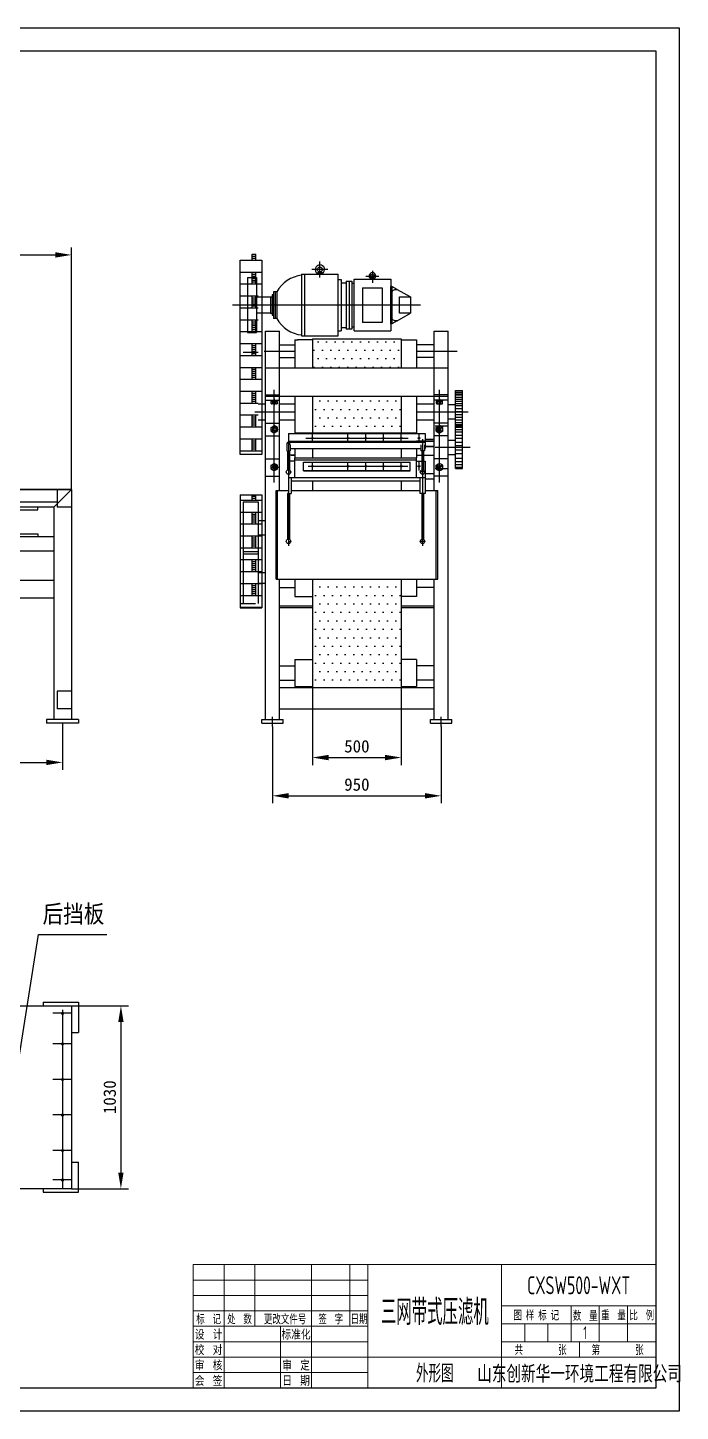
# Model space of a CAD drawing. Header units: millimetres. Extents: x 240499 to 260805, y 23743 to 31534.
# Drawn here: x 247848 to 251523, y 23743 to 31534 of the extents above; entities that cross this region are included whole.
import ezdxf
from ezdxf.enums import TextEntityAlignment as Align
from ezdxf.lldxf.tags import DXFTag

# ---------------------------------------------------------------- set-up
doc = ezdxf.new("R2010")
doc.units = ezdxf.units.MM
for name, color, linetype in [('0N', 7, 'Continuous'), ('3A', 6, 'GEN3A'), ('3中心线层', 1, 'CENTER'), ('4', 3, 'Continuous'), ('6', 2, 'Continuous'), ('7', 4, 'GEN7'), ('7A', 4, 'GEN7A'), ('RAHM2', 1, 'Continuous'), ('RAHM3', 2, 'Continuous'), ('RAHM5', 7, 'Continuous'), ('TILE1', 5, 'Continuous')]:
    doc.layers.add(name, color=color, linetype=linetype)
doc.styles.add('66', font='仿宋_GB2312', dxfattribs={"width": 0.85})
doc.styles.add('HZ', font='geniso', dxfattribs={"width": 0.7, "bigfont": 'hztxt'})
doc.styles.add('ROMANC', font='romanc', dxfattribs={"height": 4})
tags = doc.linetypes.add('CENTER', pattern=[2, 1.25, -0.25, 0.25, -0.25]).pattern_tags.tags
tags[10:11] = [DXFTag(74, 4), DXFTag(75, 0), DXFTag(340, '0'), DXFTag(46, 1.0), DXFTag(50, 0.0), DXFTag(44, 0.0), DXFTag(45, 0.0)]
tags[8:9] = [DXFTag(74, 4), DXFTag(75, 0), DXFTag(340, '0'), DXFTag(46, 1.0), DXFTag(50, 0.0), DXFTag(44, 0.0), DXFTag(45, 0.0)]
tags[6:7] = [DXFTag(74, 4), DXFTag(75, 0), DXFTag(340, '0'), DXFTag(46, 1.0), DXFTag(50, 0.0), DXFTag(44, 0.0), DXFTag(45, 0.0)]
tags[4:5] = [DXFTag(74, 4), DXFTag(75, 0), DXFTag(340, '0'), DXFTag(46, 1.0), DXFTag(50, 0.0), DXFTag(44, 0.0), DXFTag(45, 0.0)]
tags = doc.linetypes.add('GEN3A', pattern=[3.75, 3, -0.75]).pattern_tags.tags
tags[6:7] = [DXFTag(74, 4), DXFTag(75, 0), DXFTag(340, '0'), DXFTag(46, 1.0), DXFTag(50, 0.0), DXFTag(44, 0.0), DXFTag(45, 0.0)]
tags[4:5] = [DXFTag(74, 4), DXFTag(75, 0), DXFTag(340, '0'), DXFTag(46, 1.0), DXFTag(50, 0.0), DXFTag(44, 0.0), DXFTag(45, 0.0)]
tags = doc.linetypes.add('GEN7', pattern=[13.75, 9.75, -1.5, 1, -1.5]).pattern_tags.tags
tags[10:11] = [DXFTag(74, 4), DXFTag(75, 0), DXFTag(340, '0'), DXFTag(46, 1.0), DXFTag(50, 0.0), DXFTag(44, 0.0), DXFTag(45, 0.0)]
tags[8:9] = [DXFTag(74, 4), DXFTag(75, 0), DXFTag(340, '0'), DXFTag(46, 1.0), DXFTag(50, 0.0), DXFTag(44, 0.0), DXFTag(45, 0.0)]
tags[6:7] = [DXFTag(74, 4), DXFTag(75, 0), DXFTag(340, '0'), DXFTag(46, 1.0), DXFTag(50, 0.0), DXFTag(44, 0.0), DXFTag(45, 0.0)]
tags[4:5] = [DXFTag(74, 4), DXFTag(75, 0), DXFTag(340, '0'), DXFTag(46, 1.0), DXFTag(50, 0.0), DXFTag(44, 0.0), DXFTag(45, 0.0)]
tags = doc.linetypes.add('GEN7A', pattern=[6.875, 4.75, -0.875, 0.375, -0.875]).pattern_tags.tags
tags[10:11] = [DXFTag(74, 4), DXFTag(75, 0), DXFTag(340, '0'), DXFTag(46, 1.0), DXFTag(50, 0.0), DXFTag(44, 0.0), DXFTag(45, 0.0)]
tags[8:9] = [DXFTag(74, 4), DXFTag(75, 0), DXFTag(340, '0'), DXFTag(46, 1.0), DXFTag(50, 0.0), DXFTag(44, 0.0), DXFTag(45, 0.0)]
tags[6:7] = [DXFTag(74, 4), DXFTag(75, 0), DXFTag(340, '0'), DXFTag(46, 1.0), DXFTag(50, 0.0), DXFTag(44, 0.0), DXFTag(45, 0.0)]
tags[4:5] = [DXFTag(74, 4), DXFTag(75, 0), DXFTag(340, '0'), DXFTag(46, 1.0), DXFTag(50, 0.0), DXFTag(44, 0.0), DXFTag(45, 0.0)]
doc.dimstyles.new('GEN-ISO', dxfattribs={"dimscale": 7, "dimtxt": 8, "dimasz": 6, "dimexe": 3, "dimexo": 0, "dimgap": 3, "dimtad": 1, "dimdsep": 46, "dimtxsty": 'Standard', "dimcen": 0, "dimclrd": 256, "dimclre": 256, "dimclrt": 2, "dimadec": 0, "dimazin": 0, "dimtp": 0.1, "dimtm": 0.1, "dimtfac": 0.71, "dimtmove": 0, "dimatfit": 3, "dimfxl": 1, "dimtfill": 1, "dimtolj": 1, "dimtzin": 0, "dimarcsym": 0})
doc.dimstyles.new('GEN-ISO$7', dxfattribs={"dimscale": 7, "dimtxt": 8, "dimasz": 6, "dimexe": 3, "dimexo": 0, "dimgap": 3, "dimtad": 1, "dimdsep": 46, "dimtxsty": 'Standard', "dimcen": 0, "dimclrd": 256, "dimclre": 256, "dimclrt": 2, "dimadec": 0, "dimazin": 0, "dimtp": 0.1, "dimtm": 0.1, "dimtfac": 0.71, "dimtmove": 0, "dimatfit": 3, "dimldrblk": 'DOT', "dimfxl": 1, "dimtfill": 1, "dimtolj": 1, "dimtzin": 0, "dimarcsym": 0})
pattern_1 = [(0, (-490.544, 0), (23.8125, 47.625), [0, -47.625])]

# ---------------------------------------------------------------- blocks, each defined once
blk = doc.blocks.new('*U1479')
at = {"layer": '0N'}
for p, q in [((0, 15.1), (0, 15)), ((5, 15.1), (0, 15.1)), ((5, 1), (0, -0.6)), ((5, 15.1), (5, 1)), ((5, -1), (0, -2.6)), ((0, -15), (0, -15.1)), ((0, -15.1), (5, -15.1)), ((5, -1), (5, -15.1))]:
    blk.add_line(p, q, dxfattribs=at)
blk = doc.blocks.new('*U1470')
at = {"color": 0, "linetype": 'Continuous'}
for p, q in [((-6.5, 3.8), (0, 7.5)), ((-6.5, -3.8), (-6.5, 3.8)), ((6.5, 3.8), (0, 7.5)), ((6.5, -3.8), (6.5, 3.8)), ((-6.5, -3.8), (0, -7.5)), ((6.5, -3.8), (0, -7.5))]:
    blk.add_line(p, q, dxfattribs=at)
for radius in [6.5, 3.4]:
    blk.add_circle((0, 0), radius, dxfattribs=at)
blk.add_arc((0, 0), 4, 250, 160, dxfattribs=at)
blk = doc.blocks.new('*D1493')
at = {"layer": '4', "lineweight": -2}
for p, q in [((249226.6, 27598.4), (249226.6, 27166.6)), ((250176.6, 27598.4), (250176.6, 27166.6)), ((249317.6, 27208.6), (250085.6, 27208.6))]:
    blk.add_line(p, q, dxfattribs=at)
at = {"layer": '4'}
for points in [[(249317.6, 27223.8), (249317.6, 27193.4), (249226.6, 27208.6)], [(250085.6, 27223.8), (250085.6, 27193.4), (250176.6, 27208.6)]]:
    blk.add_solid(points, dxfattribs=at)
at = {"layer": 'Defpoints', "color": 0}
for p in [(249226.6, 27598.4), (250176.6, 27598.4), (250176.6, 27208.6)]:
    blk.add_point(p, dxfattribs=at)
at = {"layer": '4', "color": 2, "insert": (249701.6, 27271.6), "char_height": 70, "attachment_point": 5, "bg_fill": 3, "box_fill_scale": 1.1, "bg_fill_color": 256, "bg_fill_true_color": 13158600, "bg_fill_transparency": 13963624}
blk.add_mtext('\\A1;950', dxfattribs=at)
blk = doc.blocks.new('GB-A3')
for p, q in [((85, 280), (85, 292)), ((25, 280), (85, 280)), ((25, 5), (0, 5))]:
    blk.add_line(p, q)
blk.add_lwpolyline([(25, 5), (25, 292), (415, 292), (415, 5)], close=True)
at = {"layer": 'RAHM2'}
for p, q in [((25, 286), (0, 286)), ((25, 274), (0, 274)), ((25, 166.5), (0, 166.5)), ((25, 154.5), (0, 154.5)), ((25, 142.5), (0, 142.5)), ((25, 130.5), (0, 130.5)), ((25, 53), (0, 53)), ((25, 41), (0, 41)), ((25, 29), (0, 29)), ((25, 17), (0, 17)), ((25, 11), (0, 11))]:
    blk.add_line(p, q, dxfattribs=at)
at = {"layer": 'RAHM3'}
for p, q in [((25, 292), (0, 292)), ((25, 280), (0, 280)), ((25, 268), (0, 268)), ((25, 172.5), (0, 172.5)), ((25, 160.5), (0, 160.5)), ((25, 148.5), (0, 148.5)), ((25, 136.5), (0, 136.5)), ((25, 124.5), (0, 124.5)), ((25, 59), (0, 59)), ((25, 47), (0, 47)), ((25, 35), (0, 35)), ((25, 23), (0, 23))]:
    blk.add_line(p, q, dxfattribs=at)
at = {"layer": 'TILE1'}
blk.add_line((0, 0), (0, 297), dxfattribs=at)
blk.add_lwpolyline([(0, 297), (420, 297), (420, 0), (0, 0)], dxfattribs=at)
at = {"layer": 'RAHM2', "style": 'HZ', "width": 0.7}
for s, p in [('软盘号', (12.5, 287)), ('会    签', (12.5, 173.5)), ('描    图', (12.5, 54)), ('描    校', (12.5, 42)), ('旧底图登记号', (12.5, 30)), ('底图登记号', (12.5, 18))]:
    blk.add_text(s, height=4, dxfattribs=at).set_placement(p, align=Align.CENTER)
at = {"layer": 'RAHM2', "style": 'ROMANC'}
blk.add_text('CAD', height=4, dxfattribs=at).set_placement((12.5, 275), align=Align.CENTER)
at = {"layer": 'RAHM5', "style": 'HZ', "width": 0.7}
blk.add_attdef('GEN-TITLE-NR{8.15}', text='', height=7, rotation=180, dxfattribs=at).set_placement((54.84, 285.73), align=Align.MIDDLE)
blk = doc.blocks.new('22222222222222')
at = {"lineweight": 18}
for p, q in [((137777, 5471), (137777, 6745)), ((137777, 6745), (142555, 6745)), ((138096, 6108), (138096, 6745)), ((138414, 6108), (138414, 6745)), ((138998, 6108), (138998, 6745)), ((139396, 6108), (139396, 6745)), ((139582, 5471), (139582, 6745)), ((140962, 6745), (140962, 5471)), ((142555, 6745), (142555, 5471)), ((137777, 6108), (139582, 6108)), ((138096, 5471), (138096, 6108)), ((138680, 5471), (138680, 6108)), ((138998, 5471), (138998, 6108)), ((137777, 5471), (142555, 5471))]:
    blk.add_line(p, q, dxfattribs=at)
at = {"layer": 'RAHM2', "lineweight": 18}
for p, q in [((137777, 6585), (139582, 6585)), ((137777, 6426), (139582, 6426)), ((140962, 6320), (142555, 6320)), ((141679, 5948), (141679, 6320)), ((141971, 5948), (141971, 6320)), ((142263, 5948), (142263, 6320)), ((137777, 6267), (139582, 6267)), ((140963, 6134), (142555, 6134)), ((141201, 5948), (141201, 6134)), ((141440, 6134), (141440, 5948)), ((141971, 5949), (141971, 6134)), ((137777, 5948), (139582, 5948)), ((140962, 5948), (142555, 5948)), ((141766, 5791), (141766, 5948)), ((137777, 5789), (140962, 5789)), ((140962, 5789), (142555, 5789)), ((137777, 5630), (139582, 5630))]:
    blk.add_line(p, q, dxfattribs=at)
at = {"layer": 'RAHM2', "lineweight": 18, "style": 'HZ'}
for s, width, p in [('标  记', 0.7, (137936, 6187)), ('处  数', 0.7, (138255, 6187)), (' 更改文件号', 0.7, (138706, 6187)), ('签  字', 0.7, (139197, 6187)), ('日期', 0.7, (139489, 6187)), ('图 样 标 记', 0.7, (141320, 6227)), ('数  量', 0.7, (141825, 6222)), ('重  量', 0.7, (142117, 6227)), ('比  例', 0.7, (142409, 6227)), ('设  计', 0.8, (137936, 6028)), ('标准化', 0.8, (138839, 6028)), ('校  对', 0.8, (137936, 5869)), ('共         张', 0.7, (141364, 5869)), ('第         张', 0.7, (142160, 5869)), ('审  核', 0.8, (137936, 5710)), ('审  定', 0.8, (138839, 5709)), ('会  签', 0.8, (137936, 5550)), ('日  期', 0.8, (138839, 5550))]:
    blk.add_text(s, height=92.9, dxfattribs=dict(at, width=width)).set_placement(p, align=Align.MIDDLE)
at = {"layer": 'RAHM2', "color": 2, "lineweight": 18, "style": 'HZ'}
for tag, width, p in [('SL{3.6}', 0.65, (141825, 6041)), ('GEN-TITLE-SCA{3.6}', 0.8, (142409, 6041)), ('WEIGHT{3.6}', 0.65, (142117, 6041)), ('GJZ{2}', 0.65, (141366, 5858)), ('DJZ{2}', 0.65, (142163, 5858))]:
    blk.add_attdef(tag, text='', height=133, dxfattribs=dict(at, width=width)).set_placement(p, align=Align.MIDDLE)
at = {"layer": 'RAHM5', "color": 7, "lineweight": 18, "style": 'HZ', "width": 0.85}
blk.add_text('山东创新华一环境工程有限公司', height=177.73, dxfattribs=at).set_placement((141767, 5625), align=Align.MIDDLE)
at = {"layer": 'RAHM5', "lineweight": 18, "style": 'HZ', "width": 0.7}
for tag, height, p in [('GEN-TITLE-NR{7.2}', 186, (141758, 6532)), ('GEN-TITLE-DES1{5}', 265, (140272, 6267)), ('GEN-TITLE-MAT1{6}', 186, (140272, 5630))]:
    blk.add_attdef(tag, text='', height=height, dxfattribs=at).set_placement(p, align=Align.MIDDLE)
blk = doc.blocks.new('*D1495')
at = {"layer": '4', "lineweight": -2}
for p, q in [((246644.3, 27618.2), (246644.3, 27354.5)), ((248044.3, 27618.2), (248044.3, 27354.5)), ((246735.3, 27396.5), (247953.3, 27396.5))]:
    blk.add_line(p, q, dxfattribs=at)
at = {"layer": '4'}
for points in [[(246735.3, 27411.7), (246735.3, 27381.3), (246644.3, 27396.5)], [(247953.3, 27411.7), (247953.3, 27381.3), (248044.3, 27396.5)]]:
    blk.add_solid(points, dxfattribs=at)
at = {"layer": 'Defpoints', "color": 0}
for p in [(246644.3, 27618.2), (248044.3, 27618.2), (248044.3, 27396.5)]:
    blk.add_point(p, dxfattribs=at)
at = {"layer": '4', "color": 2, "insert": (247344.3, 27459.5), "char_height": 70, "attachment_point": 5, "bg_fill": 3, "box_fill_scale": 1.1, "bg_fill_color": 256, "bg_fill_true_color": 13158600, "bg_fill_transparency": 13968268}
blk.add_mtext('\\A1;1400', dxfattribs=at)
blk = doc.blocks.new('*D1496')
at = {"layer": '4', "lineweight": -2}
for p, q in [((249451.6, 27818.2), (249451.6, 27381.9)), ((249951.6, 27818.2), (249951.6, 27381.9)), ((249542.6, 27423.9), (249860.6, 27423.9))]:
    blk.add_line(p, q, dxfattribs=at)
at = {"layer": '4'}
for points in [[(249542.6, 27439.1), (249542.6, 27408.7), (249451.6, 27423.9)], [(249860.6, 27439.1), (249860.6, 27408.7), (249951.6, 27423.9)]]:
    blk.add_solid(points, dxfattribs=at)
at = {"layer": 'Defpoints', "color": 0}
for p in [(249451.6, 27818.2), (249951.6, 27818.2), (249951.6, 27423.9)]:
    blk.add_point(p, dxfattribs=at)
at = {"layer": '4', "color": 2, "insert": (249701.6, 27486.9), "char_height": 70, "attachment_point": 5, "bg_fill": 3, "box_fill_scale": 1.1, "bg_fill_color": 256, "bg_fill_true_color": 13158600, "bg_fill_transparency": 14754748}
blk.add_mtext('\\A1;500', dxfattribs=at)
blk = doc.blocks.new('*D1497')
at = {"layer": '4', "lineweight": -2}
for p, q in [((242389.3, 29598.2), (242389.3, 30296.3)), ((242480.3, 30254.3), (248003.3, 30254.3)), ((248094.3, 28933.2), (248094.3, 30296.3))]:
    blk.add_line(p, q, dxfattribs=at)
at = {"layer": '4'}
for points in [[(242480.3, 30269.4), (242480.3, 30239.1), (242389.3, 30254.3)], [(248003.3, 30269.4), (248003.3, 30239.1), (248094.3, 30254.3)]]:
    blk.add_solid(points, dxfattribs=at)
at = {"layer": 'Defpoints', "color": 0}
for p in [(248094.3, 30254.3), (242389.3, 29598.2), (248094.3, 28933.2)]:
    blk.add_point(p, dxfattribs=at)
at = {"layer": '4', "color": 2, "insert": (245241.8, 30317.3), "char_height": 70, "attachment_point": 5, "bg_fill": 3, "box_fill_scale": 1.1, "bg_fill_color": 256, "bg_fill_true_color": 13158600, "bg_fill_transparency": 13972928}
blk.add_mtext('\\A1;5705', dxfattribs=at)
blk = doc.blocks.new('*D1498')
at = {"layer": '4', "lineweight": -2}
for p, q in [((248094.3, 26026.4), (248414.8, 26026.4)), ((248372.8, 25935.4), (248372.8, 25087.4)), ((248094.3, 24996.4), (248414.8, 24996.4))]:
    blk.add_line(p, q, dxfattribs=at)
at = {"layer": '4'}
for points in [[(248357.6, 25935.4), (248387.9, 25935.4), (248372.8, 26026.4)], [(248357.6, 25087.4), (248387.9, 25087.4), (248372.8, 24996.4)]]:
    blk.add_solid(points, dxfattribs=at)
at = {"layer": 'Defpoints', "color": 0}
for p in [(248094.3, 26026.4), (248094.3, 24996.4), (248372.8, 24996.4)]:
    blk.add_point(p, dxfattribs=at)
at = {"layer": '4', "color": 2, "insert": (248309.8, 25511.4), "char_height": 70, "attachment_point": 5, "rotation": 90, "bg_fill": 3, "box_fill_scale": 1.1, "bg_fill_color": 256, "bg_fill_true_color": 13158600, "bg_fill_transparency": 14298908}
blk.add_mtext('\\A1;1030', dxfattribs=at)
blk = doc.blocks.new('_Dot')
at = {"color": 0, "linetype": 'ByBlock', "lineweight": -2}
blk.add_line((-0.5, 0), (-1, 0), dxfattribs=at)
at = {"color": 0, "linetype": 'ByBlock', "const_width": 0.5}
blk.add_lwpolyline([(-0.25, 0, 1), (0.25, 0, 1)], format="xyb", close=True, dxfattribs=at)
blk = doc.blocks.new('3333333')
for p, q in [((129754, 11332), (129238, 11332)), ((129238, 11332), (129238, 11332)), ((129238, 11332), (129238, 11246)), ((129754, 11332), (129754, 11246)), ((129754, 11246), (129238, 11246)), ((129421, 11116), (129421, 11246)), ((129571, 11116), (129571, 11246)), ((129621, 11086), (129371, 11086)), ((129371, 11056), (129371, 11086)), ((129621, 11071), (129371, 11071)), ((129621, 11056), (129371, 11056)), ((129591, 11101), (129401, 11101)), ((129401, 11101), (129401, 11086)), ((129421, 11116), (129421, 11101)), ((129571, 11116), (129421, 11116)), ((129571, 11101), (129571, 11116)), ((129591, 11086), (129591, 11101)), ((129621, 11056), (129621, 11086)), ((129786, 10823), (129206, 10823)), ((129206, 10823), (129206, 10481)), ((129206, 10793), (129786, 10793)), ((129786, 10823), (129786, 10481)), ((129786, 10677), (129786, 10627)), ((129796, 10677), (129786, 10677)), ((129796, 10627), (129796, 10677)), ((129796, 10677), (129804, 10665)), ((129786, 10627), (129796, 10627)), ((129796, 10627), (129804, 10639)), ((129206, 10481), (129786, 10481)), ((129256, 10481), (129256, 10451)), ((129736, 10451), (129256, 10451)), ((129271, 10351), (129271, 10406)), ((129721, 10406), (129271, 10406)), ((129286, 10451), (129286, 10406)), ((129706, 10451), (129706, 10406)), ((129721, 10406), (129721, 10351)), ((129736, 10481), (129736, 10451)), ((129253, 10331), (129738, 10331)), ((129253, 10331), (129253, 9987)), ((129721, 10376), (129271, 10376)), ((129721, 10351), (129271, 10351)), ((129291, 10351), (129291, 10331)), ((129701, 10351), (129701, 10331)), ((129738, 10331), (129738, 9987)), ((129658, 10251), (129333, 10251)), ((129333, 10067), (129333, 10251)), ((129658, 10251), (129658, 10067)), ((129738, 10177), (129738, 10142)), ((129745, 10177), (129738, 10177)), ((129738, 10167), (129738, 10151)), ((129738, 10142), (129745, 10142)), ((129745, 10177), (129751, 10169)), ((129745, 10142), (129745, 10177)), ((129745, 10142), (129751, 10150)), ((129658, 10067), (129333, 10067)), ((129738, 9987), (129253, 9987)), ((129348, 9926), (129419, 9801)), ((129643, 9926), (129573, 9801))]:
    blk.add_line(p, q)
for points in [[(129321, 9977), (129321, 9987), (129671, 9987), (129671, 9977)], [(129419, 9801), (129419, 9906), (129573, 9906), (129573, 9801)]]:
    blk.add_lwpolyline(points, close=True)
for points in [[(129348, 9926), (129321, 9977)], [(129643, 9926), (129671, 9977)]]:
    blk.add_lwpolyline(points)
blk.add_lwpolyline([(129348, 9926), (129348, 9941, -0.414214), (129385, 9977), (129607, 9977, -0.414214), (129643, 9941), (129643, 9926)], format="xyb")
for centre, radius in [((129830, 10652), 24), ((129769, 10159), 17)]:
    blk.add_circle(centre, radius)
for centre, radius, start, end in [((129514, 10792), 300, 118.5644, 174.1616), ((129477, 10792), 300, 5.8384, 61.4356), ((129830, 10652), 44, 214.1502, 145.8498), ((129769, 10159), 31, 214.5929, 145.4071)]:
    blk.add_arc(centre, radius, start, end)
at = {"layer": '3中心线层', "ltscale": 200}
blk.add_line((129496, 9707), (129496, 11472), dxfattribs=at)
at = {"layer": '4'}
for p, q in [((129756, 10652), (129904, 10652)), ((129830, 10578), (129830, 10726)), ((129816, 10159), (129704, 10159)), ((129769, 10220), (129769, 10098))]:
    blk.add_line(p, q, dxfattribs=at)

msp = doc.modelspace()

# ---------------------------------------------------------------- hatches: boundary and pattern name
h = msp.add_hatch()
h.set_pattern_fill('BRSTONE', color=256, scale=8, style=0)
h.set_pattern_definition([(0, (110367.47, 15606.336), (0, 67.056), []), (90, (110550.35, 15606.34), (-101.6, 67.056), [67.056, -67.056]), (90, (110530.03, 15606.34), (-101.6, 67.056), [67.056, -67.056]), (0, (110550.35, 15617.51), (101.6, 67.056), [-182.88, 20.32]), (0, (110550.35, 15628.69), (101.6, 67.056), [-182.88, 20.32]), (0, (110550.35, 15639.864), (101.6, 67.056), [-182.88, 20.32]), (0, (110550.35, 15651.04), (101.6, 67.056), [-182.88, 20.32]), (0, (110550.35, 15662.216), (101.6, 67.056), [-182.88, 20.32])])
h.paths.add_polyline_path([(249146.604, 29595.122), (249060.779, 29595.122), (249060.779, 29167.342), (249146.604, 29167.342)], flags=17)
h.paths.add_polyline_path([(249146.604, 30222.123), (249060.779, 30222.123), (249060.779, 29705.742), (249146.604, 29705.742)], flags=17)
h.paths.add_polyline_path([(249165.643, 29888.232), (249146.604, 29888.232), (249146.604, 29705.742), (249060.779, 29705.742), (249060.779, 30222.123), (249146.604, 30222.123), (249146.604, 30043.232), (249165.643, 30043.232), (249165.643, 30259.153), (249043.483, 30259.153), (249043.483, 29141.248), (249165.643, 29141.248), (249165.643, 29336.232), (249146.604, 29336.232), (249146.604, 29167.342), (249060.779, 29167.342), (249060.779, 29595.122), (249146.604, 29595.122), (249146.604, 29426.232), (249165.643, 29426.232)])
h = msp.add_hatch()
h.set_pattern_fill('BRSTONE', color=256, scale=8, style=0)
h.set_pattern_definition([(0, (110367.47, 15596.336), (0, 67.056), []), (90, (110550.35, 15596.34), (-101.6, 67.056), [67.056, -67.056]), (90, (110530.03, 15596.34), (-101.6, 67.056), [67.056, -67.056]), (0, (110550.35, 15607.51), (101.6, 67.056), [-182.88, 20.32]), (0, (110550.35, 15618.69), (101.6, 67.056), [-182.88, 20.32]), (0, (110550.35, 15629.864), (101.6, 67.056), [-182.88, 20.32]), (0, (110550.35, 15641.04), (101.6, 67.056), [-182.88, 20.32]), (0, (110550.35, 15652.216), (101.6, 67.056), [-182.88, 20.32])])
h.paths.add_polyline_path([(249060.779, 28291.711), (249060.779, 28864.048), (249146.604, 28864.048), (249146.604, 28758.291), (249165.643, 28758.291), (249165.643, 28903.83), (249043.483, 28903.83), (249043.483, 28266.91), (249165.643, 28266.91), (249165.643, 28405.581), (249146.604, 28405.581), (249146.604, 28291.711)])
h.paths.add_polyline_path([(249146.604, 28570.754), (249060.779, 28570.754), (249060.779, 28291.711), (249146.604, 28291.711)], flags=17)
h.paths.add_polyline_path([(249146.604, 28864.048), (249060.779, 28864.048), (249060.779, 28585.005), (249146.604, 28585.005)], flags=17)
h.paths.add_polyline_path([(249146.604, 28465.581), (249165.643, 28465.581), (249165.643, 28678.291), (249146.604, 28678.291)], flags=17)
h.paths.add_polyline_path([(249146.604, 28678.291), (249165.643, 28678.291), (249165.643, 28758.291), (249146.604, 28758.291)], flags=17)
at = {"layer": '6'}
h = msp.add_hatch(dxfattribs=at)
h.set_pattern_fill('DOTS', color=256, scale=30, style=0)
h.paths.add_polyline_path([(249951.604, 29618.232), (249951.604, 29781.232), (249451.604, 29781.232), (249451.604, 29618.232)])
h = msp.add_hatch(dxfattribs=at)
h.set_pattern_fill('DOTS', color=256, scale=30, style=0)
h.set_pattern_definition(pattern_1)
h.paths.add_polyline_path([(249951.604, 29458.232), (249451.604, 29458.232), (249451.604, 29251.732), (249951.604, 29251.732)])
h = msp.add_hatch(dxfattribs=at)
h.set_pattern_fill('DOTS', color=256, scale=30, style=0)
h.set_pattern_definition(pattern_1)
h.paths.add_polyline_path([(249951.604, 27818.232), (249951.604, 28428.232), (249451.604, 28428.232), (249451.604, 27818.232)])

# ---------------------------------------------------------------- linework, layer by layer
for p, q in [((249043.483, 29131.248), (249043.483, 30224.544)), ((249165.643, 30224.544), (249165.643, 29131.248)), ((249186.604, 27638.232), (249186.604, 29824.232)), ((249186.604, 29824.232), (249266.604, 29824.232)), ((249266.604, 28928.232), (249266.604, 29824.232)), ((249351.604, 29776.232), (249351.604, 29618.232)), ((249351.604, 29776.232), (249371.646, 29776.232)), ((249451.604, 29776.232), (249366.604, 29776.232)), ((249451.604, 29781.232), (249951.604, 29781.232)), ((249451.604, 29781.232), (249451.604, 29618.232)), ((249951.604, 29781.232), (249951.604, 29618.232)), ((249951.604, 29776.232), (250036.604, 29776.232)), ((250036.604, 29776.232), (250036.604, 29618.232)), ((250136.604, 28928.232), (250136.604, 29824.232)), ((250136.604, 29824.232), (250216.604, 29824.232)), ((250216.604, 27638.232), (250216.604, 29824.232)), ((249060.779, 29705.742), (249060.779, 29705.742)), ((249060.779, 29705.742), (249146.604, 29705.742)), ((249266.604, 29747.232), (249351.604, 29747.232)), ((249451.604, 29718.191), (249451.604, 29678.232)), ((250136.604, 29747.232), (250036.604, 29747.232)), ((249186.604, 29618.232), (250216.604, 29618.232)), ((249266.604, 29677.232), (249351.604, 29677.232)), ((249451.604, 29648.232), (249451.604, 29618.232)), ((250136.604, 29677.232), (250036.604, 29677.232)), ((249186.604, 29466.232), (249266.604, 29466.232)), ((249186.604, 29458.232), (250216.604, 29458.232)), ((249351.604, 29458.232), (249351.604, 29249.073)), ((249451.604, 29458.232), (249451.604, 29251.732)), ((249951.604, 29458.232), (249951.604, 29251.732)), ((250036.604, 29458.232), (250036.604, 29249.073)), ((250216.604, 29466.232), (250136.604, 29466.232)), ((250256.604, 29051.232), (250256.604, 29491.232)), ((250256.604, 29491.232), (250296.604, 29491.232)), ((250256.604, 29480.539), (250296.604, 29480.539)), ((250256.604, 29472.367), (250296.604, 29472.367)), ((250256.604, 29465.829), (250296.604, 29465.829)), ((250256.604, 29454.061), (250296.604, 29454.061)), ((250296.604, 29051.232), (250296.604, 29491.232)), ((249146.604, 29416.232), (249186.604, 29416.232)), ((249186.604, 29436.232), (249266.604, 29436.232)), ((249251.604, 29433.232), (249221.604, 29433.232)), ((249266.604, 29416.232), (249351.604, 29416.232)), ((250036.604, 29416.232), (250136.604, 29416.232)), ((250216.604, 29436.232), (250136.604, 29436.232)), ((250151.604, 29433.232), (250181.604, 29433.232)), ((250216.604, 29411.232), (250256.604, 29411.232)), ((250256.604, 29442.252), (250296.604, 29442.252)), ((250256.604, 29429.799), (250296.604, 29429.799)), ((250256.604, 29418.357), (250296.604, 29418.357)), ((250256.604, 29405.898), (250296.604, 29405.898)), ((250256.604, 29390.123), (250296.604, 29390.123)), ((249146.604, 29326.232), (249186.604, 29326.232)), ((249186.604, 29306.232), (249266.604, 29306.232)), ((249266.604, 29326.232), (249351.604, 29326.232)), ((250036.604, 29326.232), (250136.604, 29326.232)), ((250216.604, 29306.232), (250136.604, 29306.232)), ((250216.604, 29331.232), (250256.604, 29331.232)), ((250256.604, 29371.764), (250296.604, 29371.764)), ((250256.604, 29355.145), (250296.604, 29355.145)), ((250256.604, 29340.071), (250296.604, 29340.071)), ((250256.604, 29325.361), (250296.604, 29325.361)), ((250256.604, 29310.261), (250296.604, 29310.261)), ((250256.604, 29298.493), (250296.604, 29298.493)), ((249186.604, 29236.232), (249266.604, 29236.232)), ((249316.604, 29249.073), (249316.604, 29205.927)), ((249316.604, 29249.073), (250086.604, 29249.073)), ((249351.604, 29278.232), (249351.604, 29249.073)), ((249351.604, 29251.732), (249951.604, 29251.732)), ((249951.604, 29251.732), (250036.604, 29251.732)), ((250036.604, 29278.232), (250036.604, 29249.073)), ((250086.604, 29249.073), (250086.604, 29205.927)), ((250216.604, 29236.232), (250136.604, 29236.232)), ((250256.604, 29291.232), (250296.604, 29291.232)), ((250256.604, 29283.789), (250296.604, 29283.789)), ((250256.604, 29271.232), (250296.604, 29271.232)), ((250256.604, 29257.66), (250296.604, 29257.66)), ((250256.604, 29238.716), (250296.604, 29238.716)), ((250256.604, 29222.403), (250296.604, 29222.403)), ((249306.604, 29185.381), (249306.604, 29151.69)), ((249306.604, 29151.69), (249311.604, 29151.69)), ((249311.604, 29151.69), (249311.604, 29043.784)), ((249316.604, 29205.002), (249316.604, 29163.273)), ((249316.604, 29205.002), (250086.604, 29205.002)), ((249316.604, 29200.391), (250086.604, 29200.391)), ((249321.604, 29151.69), (249321.604, 29043.784)), ((249321.604, 29151.69), (249326.604, 29151.69)), ((249326.604, 29185.381), (249326.604, 29151.69)), ((249326.604, 29163.273), (250061.604, 29163.273)), ((249351.604, 29205.927), (249351.604, 29205.002)), ((249351.604, 29163.273), (249351.604, 29112.297)), ((249351.604, 29163.273), (249351.604, 29112.297)), ((249451.604, 29163.273), (249451.604, 29112.297)), ((249951.604, 29163.273), (249951.604, 29112.297)), ((250036.604, 29205.927), (250036.604, 29205.002)), ((250136.604, 29205.927), (250036.604, 29205.927)), ((250036.604, 29163.273), (250036.604, 29112.297)), ((250061.604, 29185.381), (250061.604, 29151.69)), ((250066.604, 29151.69), (250061.604, 29151.69)), ((250066.604, 29151.69), (250066.604, 29043.784)), ((250076.604, 29151.69), (250076.604, 29043.784)), ((250081.604, 29151.69), (250076.604, 29151.69)), ((250081.604, 29185.381), (250081.604, 29151.69)), ((250081.604, 29163.273), (250086.604, 29163.273)), ((250086.604, 29216.232), (250136.604, 29216.232)), ((250086.604, 29205.927), (250136.604, 29205.927)), ((250086.604, 29205.002), (250086.604, 29163.273)), ((250086.604, 29175.927), (250136.604, 29175.927)), ((250136.604, 29175.927), (250086.604, 29175.927)), ((250086.604, 29175.927), (250136.604, 29175.927)), ((250216.604, 29211.232), (250256.604, 29211.232)), ((250256.604, 29199.126), (250296.604, 29199.126)), ((250256.604, 29181.235), (250296.604, 29181.235)), ((250256.604, 29157.028), (250296.604, 29157.028)), ((249165.643, 29131.248), (249043.483, 29131.248)), ((249186.604, 29106.232), (249266.604, 29106.232)), ((249351.604, 29126.232), (249321.604, 29126.232)), ((249351.604, 29092.429), (249321.604, 29092.429)), ((249331.604, 29126.232), (249351.604, 29126.232)), ((249351.604, 29112.297), (250036.604, 29112.297)), ((249351.604, 29000.682), (249351.604, 29112.297)), ((249351.604, 29099.79), (250036.604, 29099.79)), ((249401.604, 29087.613), (250001.604, 29087.613)), ((249401.604, 29038.437), (249401.604, 29087.613)), ((250001.604, 29038.437), (250001.604, 29087.613)), ((250036.604, 29126.232), (250066.604, 29126.232)), ((250036.604, 29000.682), (250036.604, 29112.297)), ((250036.604, 29092.429), (250066.604, 29092.429)), ((250076.604, 29126.232), (250136.604, 29126.232)), ((250076.604, 29092.429), (250086.604, 29092.429)), ((250086.604, 29092.429), (250086.604, 28981.527)), ((250086.604, 29092.429), (250086.604, 28910.232)), ((250216.604, 29106.232), (250136.604, 29106.232)), ((250216.604, 29131.232), (250256.604, 29131.232)), ((250256.604, 29135.869), (250296.604, 29135.869)), ((250256.604, 29110.61), (250296.604, 29110.61)), ((250256.604, 29091.14), (250296.604, 29091.14)), ((250256.604, 29074.827), (250296.604, 29074.827)), ((249186.604, 29008.7), (249266.604, 29008.7)), ((249316.604, 29000.682), (250086.604, 29000.682)), ((249331.604, 29000.682), (249331.604, 28910.232)), ((249401.604, 29040.419), (250001.604, 29040.419)), ((249401.604, 29038.437), (250001.604, 29038.437)), ((250056.604, 29000.682), (250056.604, 28910.232)), ((250086.604, 29022.858), (250136.604, 29022.858)), ((250086.604, 28992.858), (250136.604, 28992.858)), ((250216.604, 29008.7), (250136.604, 29008.7)), ((250256.604, 29059.817), (250296.604, 29059.817)), ((250256.604, 29051.232), (250296.604, 29051.232)), ((248094.284, 28933.232), (244699.284, 28933.232)), ((247673.968, 28933.232), (248094.284, 28933.232)), ((247994.284, 28833.232), (248094.284, 28933.232)), ((248094.284, 28933.232), (248094.284, 27638.232)), ((249246.604, 28428.232), (249246.604, 28928.232)), ((249246.604, 28928.232), (249316.604, 28928.232)), ((249254.604, 28428.232), (249254.604, 28928.232)), ((249256.604, 28928.232), (249306.604, 28928.232)), ((249316.604, 28910.232), (249311.604, 28910.232)), ((249311.604, 28910.232), (249311.604, 28652.967)), ((249321.604, 28910.232), (249331.604, 28910.232)), ((249321.604, 28910.232), (249321.604, 28652.967)), ((249331.604, 28981.527), (250056.604, 28981.527)), ((249331.604, 28928.232), (250056.604, 28928.232)), ((249451.604, 28981.527), (249451.604, 28928.232)), ((249951.604, 28981.527), (249951.604, 28928.232)), ((250066.604, 28910.232), (250056.604, 28910.232)), ((250066.604, 28910.232), (250066.604, 28652.967)), ((250086.604, 28910.232), (250076.604, 28910.232)), ((250076.604, 28910.232), (250076.604, 28652.967)), ((250086.604, 28928.232), (250156.604, 28928.232)), ((250096.604, 28928.232), (250116.604, 28928.232)), ((250148.604, 28428.232), (250148.604, 28928.232)), ((250156.604, 28428.232), (250156.604, 28928.232)), ((247994.284, 28833.232), (244799.284, 28833.232)), ((247904.78, 28818.732), (247904.78, 28833.232)), ((247994.284, 28833.232), (247994.284, 27638.232)), ((249043.483, 28903.83), (249043.483, 28266.91)), ((249043.483, 28903.83), (249165.643, 28903.83)), ((249060.779, 28864.048), (249060.779, 28291.711)), ((249060.779, 28864.048), (249146.604, 28864.048)), ((249146.604, 28864.048), (249146.604, 28291.711)), ((249165.643, 28903.83), (249165.643, 28266.91)), ((247805.41, 28818.732), (247904.78, 28818.732)), ((249146.604, 28758.291), (249186.604, 28758.291)), ((247805.41, 28682.732), (247904.78, 28682.732)), ((247904.78, 28682.732), (247904.78, 28668.232)), ((249146.604, 28678.291), (249186.604, 28678.291)), ((246694.284, 28668.232), (247994.284, 28668.232)), ((246694.284, 28588.232), (247994.284, 28588.232)), ((249060.779, 28585.005), (249146.604, 28585.005)), ((249060.779, 28570.754), (249146.604, 28570.754)), ((249146.604, 28465.581), (249186.604, 28465.581)), ((246694.284, 28423.232), (247994.284, 28423.232)), ((249146.604, 28405.581), (249186.604, 28405.581)), ((249246.604, 28428.232), (250156.604, 28428.232)), ((249266.604, 27638.232), (249266.604, 28428.232)), ((249266.604, 28380.732), (249351.604, 28380.732)), ((249351.604, 28428.232), (249351.604, 28331.232)), ((249451.604, 28428.232), (249451.604, 27818.232)), ((249951.604, 28428.232), (249951.604, 27818.232)), ((250036.604, 28428.232), (250036.604, 28331.232)), ((250136.604, 28380.732), (250036.604, 28380.732)), ((250136.604, 27638.232), (250136.604, 28428.232)), ((246694.284, 28323.232), (247994.284, 28323.232)), ((249045.779, 28291.711), (249131.604, 28291.711)), ((249351.604, 28331.232), (249451.604, 28331.232)), ((250036.604, 28331.232), (249951.604, 28331.232)), ((249043.483, 28266.91), (249165.643, 28266.91)), ((249266.604, 28278.232), (249451.604, 28278.232)), ((249266.604, 28268.232), (249451.604, 28268.232)), ((249951.604, 28278.232), (250136.604, 28278.232)), ((249951.604, 28268.232), (250136.604, 28268.232)), ((249351.604, 27976.732), (249351.604, 27823.732)), ((249351.604, 27976.732), (249451.604, 27976.732)), ((250036.604, 27976.732), (249951.604, 27976.732)), ((250036.604, 27976.732), (250036.604, 27823.732)), ((249266.604, 27940.232), (249351.604, 27940.232)), ((250136.604, 27940.232), (250036.604, 27940.232)), ((249266.604, 27860.232), (249351.604, 27860.232)), ((249266.604, 27818.232), (250136.604, 27818.232)), ((249351.604, 27823.732), (249451.604, 27823.732)), ((249951.604, 27823.732), (250036.604, 27823.732)), ((250136.604, 27860.232), (250036.604, 27860.232)), ((249266.604, 27698.232), (250136.604, 27698.232)), ((248134.284, 27638.232), (247954.284, 27638.232)), ((247954.284, 27638.232), (247954.284, 27618.232)), ((248134.284, 27618.232), (247954.284, 27618.232)), ((248134.284, 27638.232), (248134.284, 27618.232)), ((249166.604, 27618.232), (249166.604, 27638.232)), ((249166.604, 27638.232), (249286.604, 27638.232)), ((249166.604, 27618.232), (249286.604, 27618.232)), ((249286.604, 27618.232), (249286.604, 27638.232)), ((250116.604, 27618.232), (250116.604, 27638.232)), ((250116.604, 27638.232), (250236.604, 27638.232)), ((250116.604, 27618.232), (250236.604, 27618.232)), ((250236.604, 27618.232), (250236.604, 27638.232)), ((245332.932, 26026.443), (248094.284, 26026.443)), ((247934.284, 26046.443), (248134.284, 26046.443)), ((247934.284, 26046.443), (247934.284, 26026.443)), ((248094.284, 26026.443), (248094.284, 24996.443)), ((248134.284, 26046.443), (248134.284, 25876.443)), ((248094.284, 25876.443), (248134.284, 25876.443)), ((248094.284, 25146.443), (248134.284, 25146.443)), ((248134.284, 24976.443), (248134.284, 25146.443)), ((242379.284, 24996.443), (248094.284, 24996.443)), ((247934.284, 24996.443), (247934.284, 24976.443)), ((247934.284, 24976.443), (248134.284, 24976.443))]:
    msp.add_line(p, q)
for centre in [(249316.604, 29032.067), (250071.604, 29032.067), (249316.604, 28641.25), (250071.604, 28641.25)]:
    msp.add_circle(centre, 12.739)
for centre in [(249451.604, 29222.179), (249651.604, 29222.179), (249751.604, 29222.179), (249851.604, 29222.179), (249951.604, 29222.179), (250051.604, 29222.179), (249451.604, 29064.016), (249651.604, 29064.016), (249751.604, 29064.016), (249851.604, 29064.016), (249951.604, 29064.016), (250051.604, 29064.016)]:
    msp.add_ellipse(centre, major_axis=(-6, 0), ratio=0.57981673)
msp.add_ellipse((249316.604, 29185.381), major_axis=(-2.723, 14.057), ratio=0.69180766, start_param=4.57919276, end_param=7.72078542)
at = {"layer": '0N'}
for p, q in [((249218.104, 29433.232), (249218.104, 29436.232)), ((249255.104, 29433.232), (249218.104, 29433.232)), ((249219.279, 29428.232), (249226.604, 29428.232)), ((249219.279, 29417.075), (249219.279, 29428.232)), ((249219.279, 29417.075), (249221.604, 29415.732)), ((249251.604, 29415.732), (249221.604, 29415.732)), ((249226.604, 29433.232), (249246.604, 29433.232)), ((249246.604, 29433.232), (249226.604, 29433.232)), ((249227.94, 29417.075), (249227.94, 29428.232)), ((249245.269, 29417.075), (249245.269, 29428.232)), ((249246.604, 29433.232), (249246.604, 29433.232)), ((249246.604, 29433.232), (249246.604, 29433.232)), ((249246.604, 29433.232), (249246.604, 29433.232)), ((249246.604, 29428.232), (249253.929, 29428.232)), ((249253.929, 29417.075), (249251.604, 29415.732)), ((249253.929, 29417.075), (249253.929, 29428.232)), ((249255.104, 29436.232), (249255.104, 29433.232)), ((250148.104, 29436.232), (250148.104, 29433.232)), ((250148.104, 29433.232), (250185.104, 29433.232)), ((250149.279, 29417.075), (250149.279, 29428.232)), ((250156.604, 29428.232), (250149.279, 29428.232)), ((250149.279, 29417.075), (250151.604, 29415.732)), ((250151.604, 29415.732), (250181.604, 29415.732)), ((250156.604, 29433.232), (250156.604, 29433.232)), ((250156.604, 29433.232), (250156.604, 29433.232)), ((250176.604, 29433.232), (250156.604, 29433.232)), ((250156.604, 29433.232), (250176.604, 29433.232)), ((250156.604, 29433.232), (250156.604, 29433.232)), ((250157.94, 29417.075), (250157.94, 29428.232)), ((250175.269, 29417.075), (250175.269, 29428.232)), ((250183.929, 29428.232), (250176.604, 29428.232)), ((250183.929, 29417.075), (250181.604, 29415.732)), ((250183.929, 29417.075), (250183.929, 29428.232)), ((250185.104, 29433.232), (250185.104, 29436.232))]:
    msp.add_line(p, q, dxfattribs=at)
for centre, radius, start, end in [((249223.609, 29423.388), 7.655, 244.4468724, 304.4468724), ((249236.604, 29444.369), 28.636, 252.387526, 287.612474), ((249249.599, 29423.388), 7.655, 235.5531276, 295.5531276), ((250153.609, 29423.388), 7.655, 244.4468724, 304.4468724), ((250166.604, 29444.369), 28.636, 252.387526, 287.612474), ((250179.599, 29423.388), 7.655, 235.5531276, 295.5531276)]:
    msp.add_arc(centre, radius, start, end, dxfattribs=at)
at = {"layer": '3A', "ltscale": 10}
for p, q in [((248014.284, 28933.232), (248014.284, 28833.232)), ((247675.315, 28863.244), (248014.805, 28863.244)), ((248094.284, 28833.232), (248014.284, 28833.232)), ((248014.284, 27798.232), (248014.284, 27698.232)), ((248094.284, 27798.232), (248014.284, 27798.232)), ((248094.284, 27698.232), (248014.284, 27698.232))]:
    msp.add_line(p, q, dxfattribs=at)
at = {"layer": '3中心线层', "ltscale": 60}
for p, q in [((249179.192, 29712.232), (249351.604, 29712.232)), ((250036.604, 29712.232), (250265.555, 29712.232)), ((249236.604, 28973.548), (249236.604, 29495.311)), ((250166.604, 28973.548), (250166.604, 29495.311)), ((249126.6, 29371.232), (249351.604, 29371.232)), ((250036.604, 29371.232), (250328.865, 29371.232)), ((249413.304, 29222.179), (249990.093, 29222.179)), ((249451.604, 29198.582), (249451.604, 29245.776)), ((249651.604, 29198.582), (249651.604, 29245.776)), ((249751.604, 29198.582), (249751.604, 29245.776)), ((249851.604, 29198.582), (249851.604, 29245.776)), ((249951.604, 29198.582), (249951.604, 29245.776)), ((250051.604, 29198.582), (250051.604, 29245.776)), ((250142.992, 29291.232), (250216.604, 29291.232)), ((249316.604, 29215.881), (249316.604, 28615.915)), ((250071.604, 29215.881), (250071.604, 28615.915)), ((250142.992, 29171.232), (250339.484, 29171.232)), ((249426.727, 29064.016), (249988.035, 29064.016)), ((249451.604, 29040.419), (249451.604, 29087.613)), ((249651.604, 29040.419), (249651.604, 29087.613)), ((249751.604, 29040.419), (249751.604, 29087.613)), ((249851.604, 29040.419), (249851.604, 29087.613)), ((249951.604, 29040.419), (249951.604, 29087.613)), ((250051.604, 29040.419), (250051.604, 29087.613)), ((249215.287, 29058.7), (249264.758, 29058.7)), ((249316.604, 29032.067), (249331.604, 29032.067)), ((250086.604, 29032.067), (250056.604, 29032.067)), ((250142.992, 29051.232), (250216.604, 29051.232)), ((250086.604, 28641.25), (250056.604, 28641.25)), ((249226.604, 27598.419), (249226.604, 27653.916)), ((248044.284, 26004.164), (248044.284, 24996.443)), ((248094.284, 25811.443), (247990.284, 25811.443)), ((248094.284, 25611.443), (247990.284, 25611.443)), ((248094.284, 25611.443), (247990.284, 25611.443)), ((248094.284, 25411.443), (247990.284, 25411.443)), ((248094.284, 25411.443), (247990.284, 25411.443)), ((248094.284, 25211.443), (247990.284, 25211.443))]:
    msp.add_line(p, q, dxfattribs=at)
at = {"layer": '4'}
for p, q in [((249351.604, 29038.437), (249351.604, 29087.613)), ((249316.604, 28641.25), (249331.604, 28641.25))]:
    msp.add_line(p, q, dxfattribs=at)
at = {"layer": '6'}
for centre in [(248044.284, 25983.92), (248044.284, 25811.443), (248044.284, 25611.443), (248044.284, 25611.443), (248044.284, 25411.443), (248044.284, 25411.443), (248044.284, 25211.443), (248044.284, 25045.404)]:
    msp.add_circle(centre, 6, dxfattribs=at)
at = {"layer": '7'}
for p, q in [((249236.604, 29408.751), (249236.604, 29442.959)), ((250166.604, 29408.751), (250166.604, 29442.959))]:
    msp.add_line(p, q, dxfattribs=at)
at = {"layer": '7A'}
for p, q in [((249236.604, 29442.959), (249236.604, 29408.751)), ((250166.604, 29442.959), (250166.604, 29408.751))]:
    msp.add_line(p, q, dxfattribs=at)

# ---------------------------------------------------------------- block references
at = {"xscale": 0.6000000000058208, "yscale": 0.5999999999767169, "zscale": 0.6, "rotation": 90}
msp.add_blockref('3333333', (255884.403, -47725.963), dxfattribs=at)
at = {"yscale": 2.8125, "zscale": 2.8125}
for p, xscale in [((249236.594, 29272.061), 2.8125), ((250166.614, 29272.061), -2.8125), ((249236.594, 29058.7), 2.8125), ((250166.614, 29058.7), -2.8125)]:
    msp.add_blockref('*U1470', p, dxfattribs=dict(at, xscale=xscale))
ref = msp.add_blockref('22222222222222', (173651.244, 20890.673), dxfattribs=dict(xscale=0.5452920000061567, yscale=0.5452920000006998, zscale=0.5452920000000001))
ref.add_attrib('GEN-TITLE-NR{7.2}', 'CXSW500-WXT', dxfattribs={"layer": 'RAHM5', "lineweight": 18, "height": 101.31229, "style": 'HZ', "width": 0.7}).set_placement((250950.974, 24452.739), align=Align.MIDDLE)
ref.add_attrib('GEN-TITLE-DES1{5}', '三网带式压滤机', dxfattribs={"layer": 'RAHM5', "lineweight": 18, "height": 144.7318, "style": 'HZ', "width": 0.6}).set_placement((250140.475, 24308.007), align=Align.MIDDLE)
ref.add_attrib('GEN-TITLE-MAT1{6}', '外形图', dxfattribs={"layer": 'RAHM5', "lineweight": 18, "height": 101.3123, "style": 'HZ', "width": 0.7}).set_placement((250140.475, 23960.651), align=Align.MIDDLE)
ref.add_attrib('SL{3.6}', '1', dxfattribs={"layer": 'RAHM2', "color": 2, "lineweight": 18, "height": 72.366, "style": 'HZ', "width": 0.65}).set_placement((250987.157, 24184.985), align=Align.MIDDLE)
at = {"layer": '0N', "xscale": -1, "rotation": 90}
msp.add_blockref('*U1479', (249236.604, 29433.232), dxfattribs=at)
at = {"layer": '0N', "rotation": 270}
msp.add_blockref('*U1479', (250166.604, 29433.232), dxfattribs=at)

# ---------------------------------------------------------------- texts
at = {"layer": '6', "insert": (247931.779, 26593.516), "char_height": 100, "width": 3637.17808, "attachment_point": 1, "style": '66'}
msp.add_mtext('后挡板', dxfattribs=at)

# ---------------------------------------------------------------- next in the draw order: dimensions: what is measured, and where the dimension line sits
at = {"layer": '4'}
dim = msp.add_linear_dim(base=(250176.604, 27208.597), p1=(249226.604, 27598.419), p2=(250176.604, 27598.419), dimstyle='GEN-ISO', override={"dimtxt": 10, "dimasz": 13, "dimexe": 6, "dimgap": 4}, dxfattribs=at)
dim.commit()
dim.dimension.update_dxf_attribs({"geometry": '*D1493', "text_midpoint": (249701.604, 27208.597), "dimtype": 160})

# ---------------------------------------------------------------- next in the draw order: linework, layer by layer
at = {"layer": '3中心线层', "ltscale": 60}
msp.add_line((250176.604, 27598.419), (250176.604, 27653.916), dxfattribs=at)

# ---------------------------------------------------------------- next in the draw order: block references
at = {"xscale": 26.23264579566239, "yscale": 26.23264579584065, "zscale": 26.23264579584001}
msp.add_blockref('GB-A3', (240498.621, 23742.649), dxfattribs=at).add_auto_attribs({'GEN-TITLE-NR{8.15}': 'CXSW500-WXT'})

# ---------------------------------------------------------------- next in the draw order: dimensions: what is measured, and where the dimension line sits
at = {"layer": '4'}
dim = msp.add_linear_dim(base=(248094.284, 30254.281), p1=(242389.284, 29598.232), p2=(248094.284, 28933.232), dimstyle='GEN-ISO', override={"dimtxt": 10, "dimasz": 13, "dimexe": 6, "dimgap": 4}, dxfattribs=at)
dim.commit()
dim.dimension.update_dxf_attribs({"geometry": '*D1497', "text_midpoint": (245241.784, 30254.281), "dimtype": 160})
for base, p1, p2, picture, middle in [((249951.604, 27423.903), (249451.604, 27818.232), (249951.604, 27818.232), '*D1496', (249701.604, 27486.903)), ((248044.284, 27396.497), (246644.284, 27618.232), (248044.284, 27618.232), '*D1495', (247344.284, 27459.497))]:
    dim = msp.add_linear_dim(base=base, p1=p1, p2=p2, dimstyle='GEN-ISO', override={"dimtxt": 10, "dimasz": 13, "dimexe": 6, "dimgap": 4}, dxfattribs=at)
    dim.commit()
    dim.dimension.update_dxf_attribs({"geometry": picture, "text_midpoint": middle})
dim = msp.add_linear_dim(base=(248372.772, 24996.443), p1=(248094.284, 26026.443), p2=(248094.284, 24996.443), angle=90, dimstyle='GEN-ISO', override={"dimtxt": 10, "dimasz": 13, "dimexe": 6, "dimgap": 4}, dxfattribs=at)
dim.commit()
dim.dimension.update_dxf_attribs({"geometry": '*D1498', "text_midpoint": (248309.772, 25511.443)})

# ---------------------------------------------------------------- next in the draw order: linework, layer by layer
for p, q in [((247713.413, 28933.232), (248013.413, 28933.232)), ((247930.713, 28933.232), (247936.713, 28933.232)), ((247935.948, 28933.232), (247941.948, 28933.232))]:
    msp.add_line(p, q)
at = {"layer": '3中心线层', "ltscale": 60}
for p, q in [((248094.284, 25983.92), (247990.284, 25983.92)), ((248094.284, 25045.404), (247990.284, 25045.404))]:
    msp.add_line(p, q, dxfattribs=at)

# ---------------------------------------------------------------- next in the draw order: leaders
at = {"layer": '4'}
msp.add_leader([(247782.885, 25630.443), (247908.266, 26427.366), (248292.707, 26427.366)], dimstyle='GEN-ISO$7', override={"dimasz": 2, "dimtad": 0}, dxfattribs=at)

doc.saveas('drawing.dxf')
